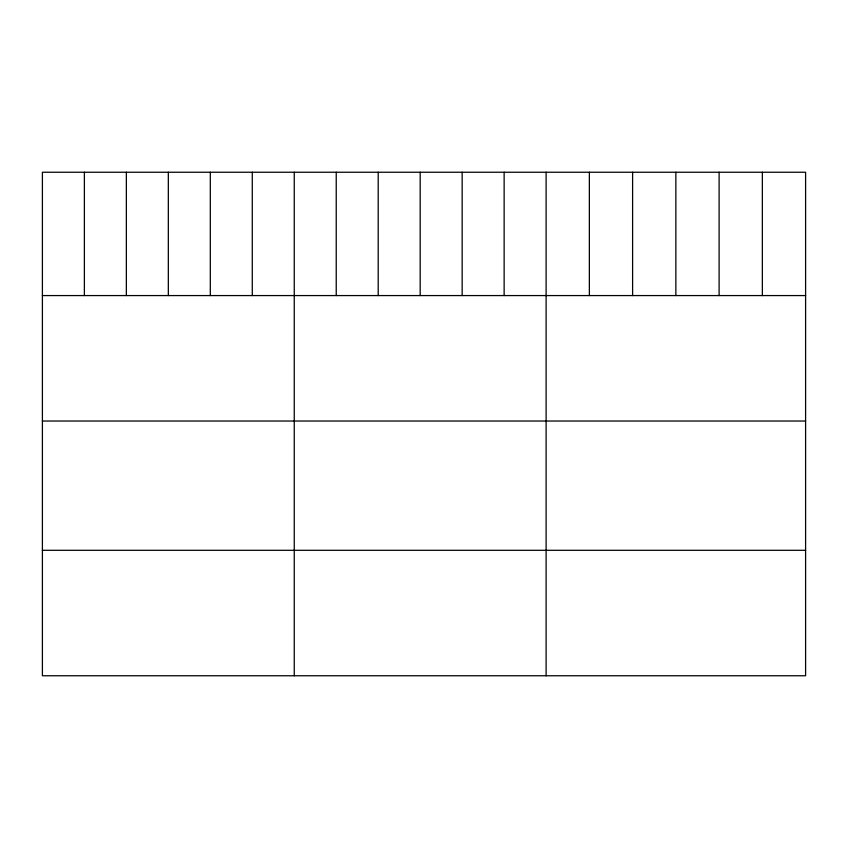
<?xml version="1.0" encoding="UTF-8"?>
<svg xmlns="http://www.w3.org/2000/svg" width="848" height="848" viewBox="0 0 848 848"><rect width="100%" height="100%" fill="white"/><g stroke="black" fill="none" stroke-linecap="round" stroke-linejoin="round"><path stroke-width="1.27" d="M805.6 295.57L805.6 675.761L42.4 675.761L42.4 172.239L805.6 172.239L805.6 295.57L42.4 295.57M42.4 421.032L805.6 421.032M42.4 550.299L805.6 550.299M762.352 172.239L762.352 295.57M719.104 172.239L719.104 295.57M675.856 172.239L675.856 295.57M632.608 172.239L632.608 295.57M589.36 172.239L589.36 295.57M546.112 172.239L546.112 675.761M504.136 172.239L504.136 295.57M462.16 172.239L462.16 295.57M420.184 172.239L420.184 295.57M378.208 172.239L378.208 295.57M336.232 172.239L336.232 295.57M294.256 172.239L294.256 675.761M252.28 172.239L252.28 295.57M210.304 172.239L210.304 295.57M168.328 172.239L168.328 295.57M126.352 172.239L126.352 295.57M84.376 172.239L84.376 295.57"/></g></svg>
